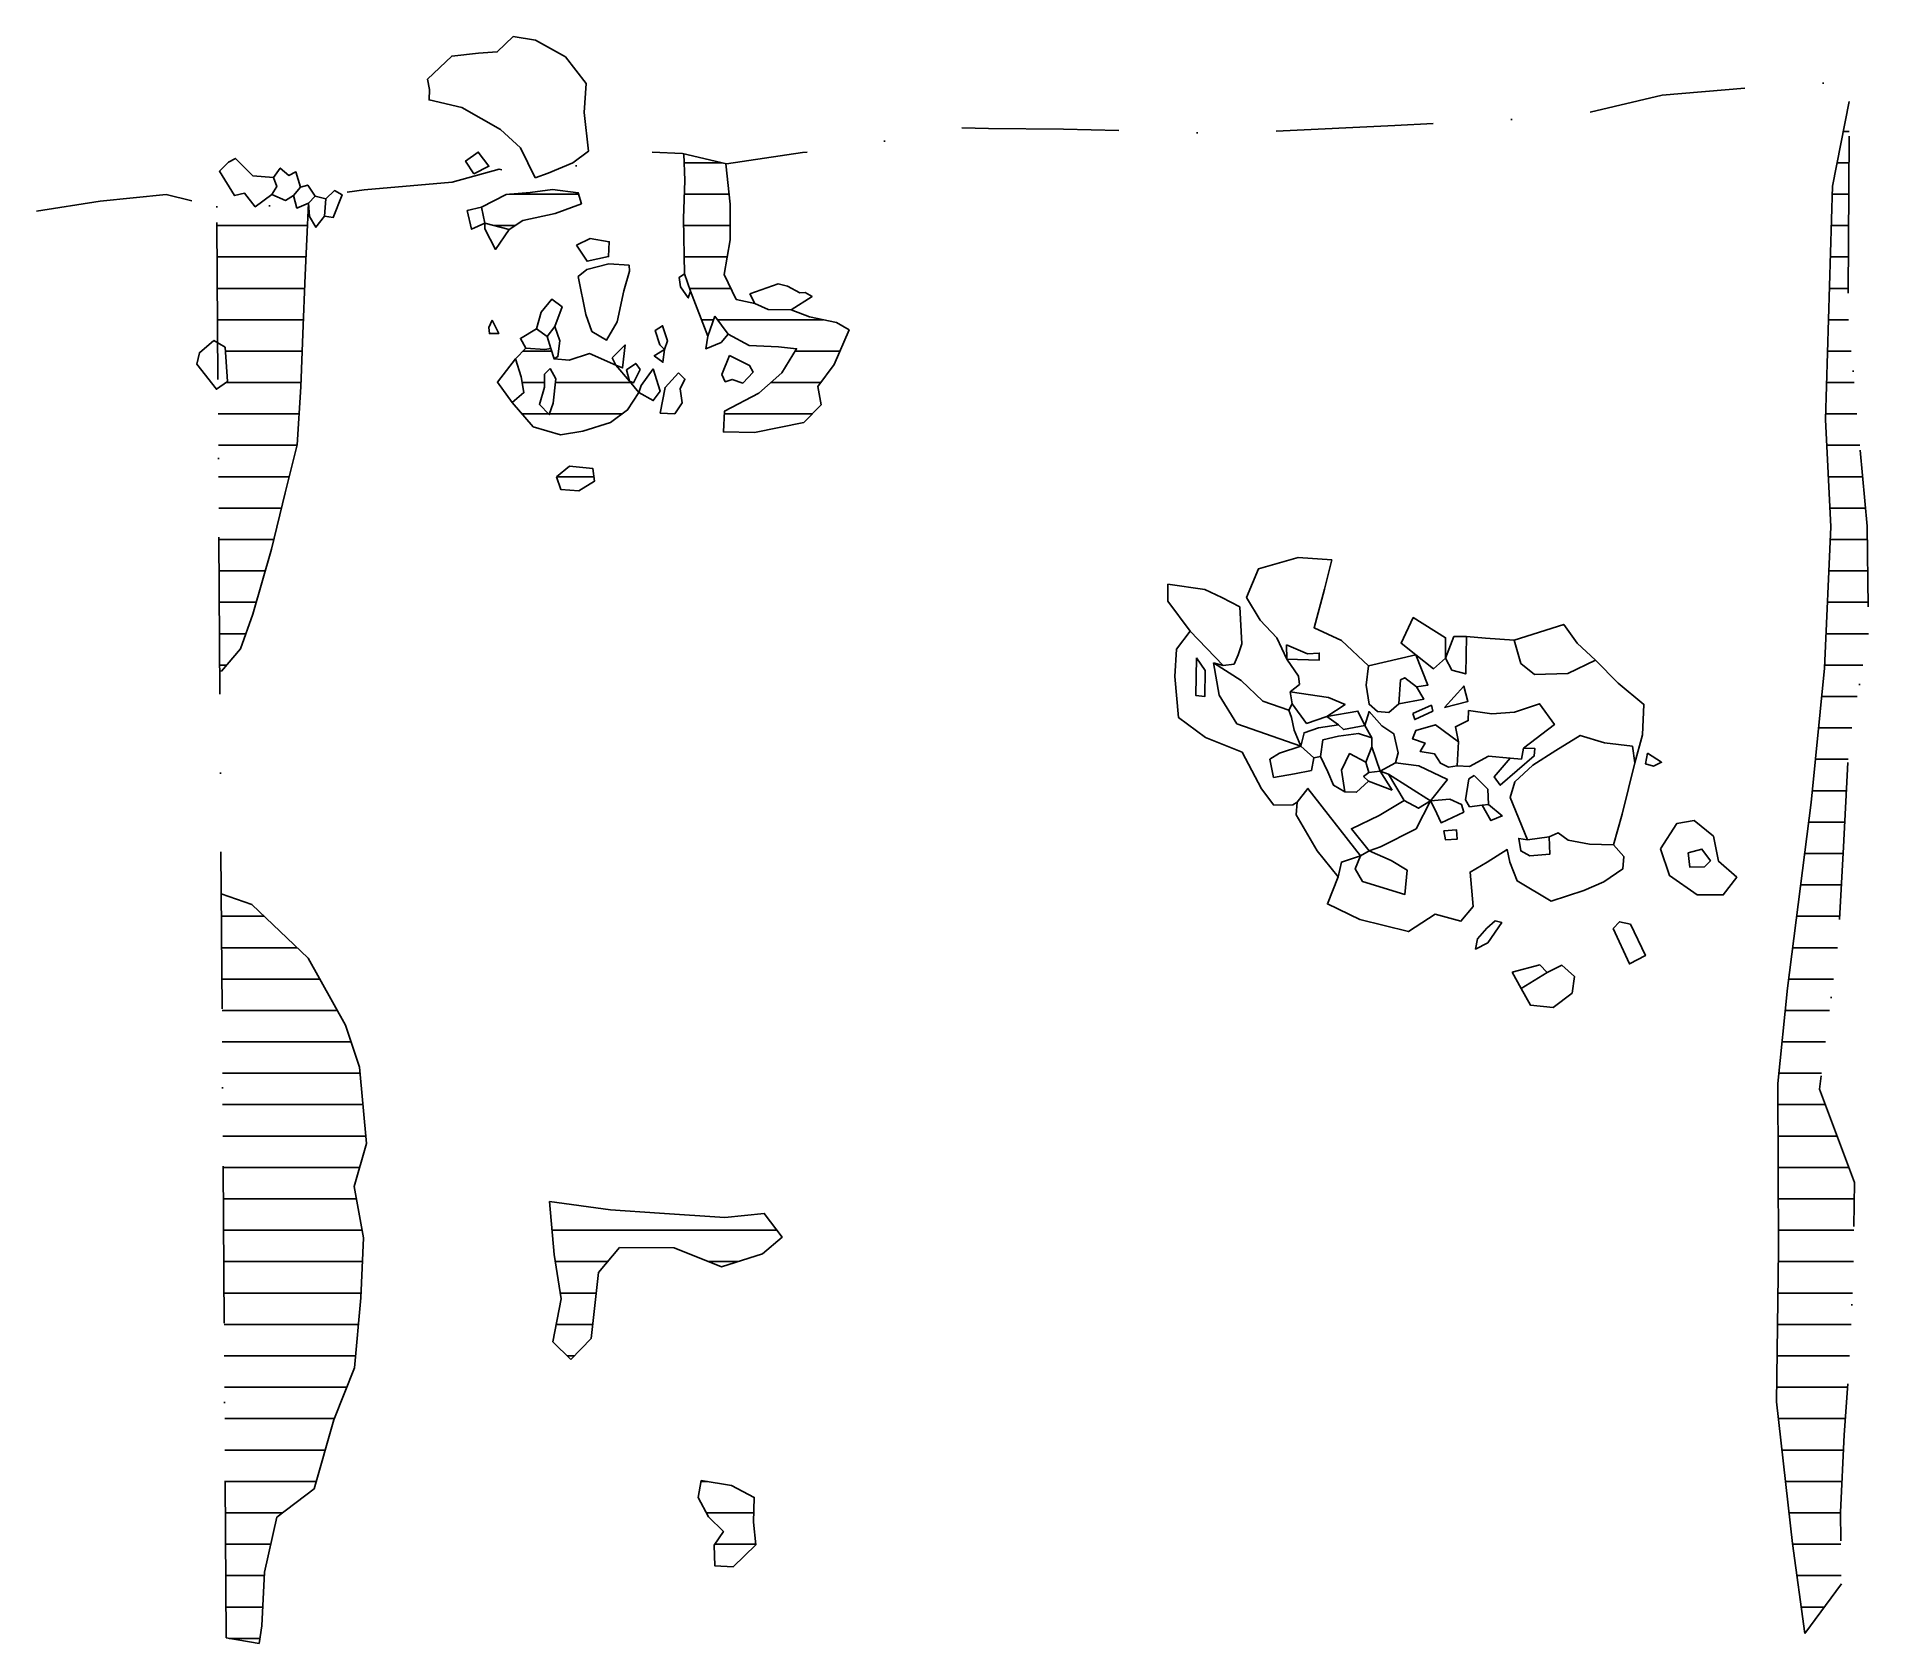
# Model space of a CAD drawing. Header units: metres. Extents: x -800 to -508, y -1951 to -1695.
import ezdxf

# ---------------------------------------------------------------- set-up
doc = ezdxf.new("R2010")
doc.units = ezdxf.units.M
doc.header["$LTSCALE"] = 25
doc.header["$MEASUREMENT"] = 0
doc.linetypes.add('STRICHPUNKTX2', pattern=[2, 1, -0.5, 0, -0.5])
doc.layers.get('0').update_dxf_attribs({"linetype": 'CONTINUOUS'})
for name, color, linetype in [('BEFUND', 1, 'CONTINUOUS'), ('BEFUNDSCHRAFF', 1, 'CONTINUOUS'), ('GRABUNGSGRENZE', 3, 'STRICHPUNKTX2'), ('STEINE', 4, 'CONTINUOUS')]:
    doc.layers.add(name, color=color, linetype=linetype)

# ---------------------------------------------------------------- blocks, each defined once
blk = doc.blocks.new('*X4')
at = {"color": 0}
for p, q in [((-512.12, -1710), (-511.2, -1710)), ((-513.12, -1715), (-511.23, -1715)), ((-513.9, -1720), (-511.26, -1720)), ((-514.05, -1725), (-511.29, -1725)), ((-514.19, -1730), (-511.32, -1730)), ((-514.34, -1735), (-511.35, -1735)), ((-514.49, -1740), (-511.31, -1740)), ((-514.63, -1745), (-510.86, -1745)), ((-514.78, -1750), (-510.41, -1750)), ((-514.92, -1755), (-509.95, -1755)), ((-514.74, -1760), (-509.5, -1760)), ((-514.49, -1765), (-509.05, -1765)), ((-514.24, -1770), (-508.59, -1770)), ((-514.18, -1775), (-508.31, -1775)), ((-514.41, -1780), (-508.25, -1780)), ((-514.64, -1785), (-508.19, -1785)), ((-514.87, -1790), (-508.14, -1790)), ((-515.1, -1795), (-509.02, -1795)), ((-515.56, -1800), (-509.9, -1800)), ((-516.05, -1805), (-510.77, -1805)), ((-516.55, -1810), (-511.37, -1810)), ((-517.04, -1815), (-511.62, -1815)), ((-517.62, -1820), (-511.88, -1820)), ((-518.26, -1825), (-512.14, -1825)), ((-518.9, -1830), (-512.43, -1830)), ((-770.4, -1835), (-763.59, -1835)), ((-519.54, -1835), (-512.72, -1835)), ((-770.37, -1840), (-758.33, -1840)), ((-520.18, -1840), (-513.07, -1840)), ((-770.34, -1845), (-754.72, -1845)), ((-520.82, -1845), (-513.7, -1845)), ((-770.3, -1850), (-751.95, -1850)), ((-521.36, -1850), (-514.33, -1850)), ((-770.27, -1855), (-749.76, -1855)), ((-521.87, -1855), (-514.96, -1855)), ((-770.24, -1860), (-748.32, -1860)), ((-522.38, -1860), (-515.6, -1860)), ((-770.21, -1865), (-747.86, -1865)), ((-522.53, -1865), (-514.99, -1865)), ((-770.17, -1870), (-747.41, -1870)), ((-522.51, -1870), (-513.13, -1870)), ((-770.14, -1875), (-748.38, -1875)), ((-522.5, -1875), (-511.27, -1875)), ((-770.11, -1880), (-748.88, -1880)), ((-522.48, -1880), (-510.4, -1880)), ((-770.08, -1885), (-747.98, -1885)), ((-717.74, -1885), (-681.94, -1885)), ((-522.46, -1885), (-510.45, -1885)), ((-770.04, -1890), (-747.93, -1890)), ((-717.21, -1890), (-708.88, -1890)), ((-692.84, -1890), (-688.17, -1890)), ((-522.47, -1890), (-510.5, -1890)), ((-770.01, -1895), (-748.14, -1895)), ((-716.46, -1895), (-710.72, -1895)), ((-522.54, -1895), (-510.66, -1895)), ((-769.98, -1900), (-748.56, -1900)), ((-717.12, -1900), (-711.28, -1900)), ((-522.61, -1900), (-510.89, -1900)), ((-769.95, -1905), (-749.02, -1905)), ((-715.36, -1905), (-714.17, -1905)), ((-522.67, -1905), (-511.12, -1905)), ((-769.91, -1910), (-750.44, -1910)), ((-522.74, -1910), (-511.45, -1910)), ((-769.88, -1915), (-752.45, -1915)), ((-522.47, -1915), (-511.79, -1915)), ((-769.85, -1920), (-753.88, -1920)), ((-521.9, -1920), (-512.09, -1920)), ((-769.82, -1925), (-755.3, -1925)), ((-694.04, -1925), (-693.01, -1925)), ((-521.34, -1925), (-512.34, -1925)), ((-769.78, -1930), (-760.66, -1930)), ((-693.18, -1930), (-685.62, -1930)), ((-520.78, -1930), (-512.58, -1930)), ((-769.75, -1935), (-762.55, -1935)), ((-691.84, -1935), (-685.31, -1935)), ((-520.21, -1935), (-512.52, -1935)), ((-769.72, -1940), (-763.56, -1940)), ((-519.52, -1940), (-512.45, -1940)), ((-769.69, -1945), (-763.8, -1945)), ((-518.83, -1945), (-515.14, -1945)), ((-769.18, -1950), (-764.28, -1950))]:
    blk.add_line(p, q, dxfattribs=at)
blk = doc.blocks.new('*X5')
at = {"color": 0}
for p, q in [((-696.71, -1715), (-690.7, -1715)), ((-724.54, -1720), (-713.53, -1720)), ((-696.7, -1720), (-689.55, -1720)), ((-771.11, -1725), (-756.68, -1725)), ((-727.03, -1725), (-723.61, -1725)), ((-696.81, -1725), (-689.39, -1725)), ((-771.08, -1730), (-756.93, -1730)), ((-696.72, -1730), (-689.87, -1730)), ((-771.05, -1735), (-757.15, -1735)), ((-695.87, -1735), (-689.29, -1735)), ((-771.02, -1740), (-757.35, -1740)), ((-693.97, -1740), (-692.04, -1740)), ((-691.41, -1740), (-674.57, -1740)), ((-769.77, -1745), (-757.53, -1745)), ((-722.39, -1745), (-717.8, -1745)), ((-679.02, -1745), (-671.91, -1745)), ((-769.65, -1750), (-757.72, -1750)), ((-722.51, -1750), (-718.96, -1750)), ((-717.24, -1750), (-705.21, -1750)), ((-682.89, -1750), (-674.96, -1750)), ((-770.92, -1755), (-758.03, -1755)), ((-722.52, -1755), (-718.3, -1755)), ((-718.16, -1755), (-706.61, -1755)), ((-690.29, -1755), (-676.33, -1755)), ((-770.89, -1760), (-758.37, -1760)), ((-770.85, -1765), (-759.61, -1765)), ((-770.82, -1770), (-760.84, -1770)), ((-770.79, -1775), (-762.06, -1775)), ((-770.76, -1780), (-763.43, -1780)), ((-770.72, -1785), (-764.86, -1785)), ((-770.69, -1790), (-766.5, -1790)), ((-770.66, -1795), (-769.58, -1795))]:
    blk.add_line(p, q, dxfattribs=at)
blk = doc.blocks.new('*X6')
at = {"color": 0}
blk.add_line((-717.03, -1765), (-711.1, -1765), dxfattribs=at)

msp = doc.modelspace()

# ---------------------------------------------------------------- linework, layer by layer
at = {"layer": 'BEFUND'}
for points in [[(-518.25, -1949.22), (-520.23, -1934.9), (-522.77, -1912.32), (-522.45, -1888.16), (-522.54, -1861.61), (-521, -1846.47), (-517.22, -1816.87), (-515.12, -1795.51), (-514.09, -1772.99), (-514.95, -1755.91), (-513.86, -1718.71), (-511.17, -1705.26)], [(-696.75, -1713.58), (-696.62, -1717.81), (-696.83, -1723.88), (-696.68, -1732.69)], [(-685.47, -1737.39), (-688.42, -1736.77), (-690.36, -1732.8), (-689.39, -1727.29), (-689.39, -1721.59), (-690.06, -1715.15)], [(-728.99, -1722.08), (-725.06, -1720.04), (-721.24, -1719.74), (-717.67, -1719.28), (-713.59, -1719.79), (-713.08, -1721.52), (-717.26, -1723.1), (-722.41, -1724.22), (-724.6, -1725.65), (-724.6, -1725.65)], [(-756.51, -1721.45), (-757.07, -1732.92), (-757.43, -1742.25), (-757.74, -1750.66), (-758.36, -1759.93), (-760.25, -1767.58), (-762.44, -1776.54), (-765.4, -1786.89), (-767.34, -1792.39), (-770.4, -1795.96), (-770.65, -1795.89)], [(-695.71, -1735.45), (-692.96, -1742.63)], [(-689.7, -1742.28), (-686.34, -1744.11), (-681.7, -1744.32), (-678.8, -1744.63), (-681.14, -1748.45), (-684.81, -1751.71), (-690.27, -1754.56), (-690.47, -1757.87), (-685.53, -1757.98), (-677.68, -1756.35), (-674.88, -1753.55), (-675.43, -1750.64), (-672.83, -1747.13), (-670.44, -1741.62), (-672.47, -1740.45), (-676.75, -1739.53), (-679.66, -1738.41)], [(-723.59, -1746.24), (-721.91, -1744.51)], [(-717.43, -1746.24), (-715.03, -1746.45), (-711.77, -1745.38), (-707.59, -1747.26)], [(-707.59, -1747.26), (-705.4, -1749.76), (-703.92, -1751.6), (-705.71, -1754.35), (-708.46, -1756.34), (-712.85, -1757.76), (-716.41, -1758.32), (-720.74, -1757.04), (-724.11, -1753.17)], [(-717.03, -1765), (-714.99, -1763.31), (-711.27, -1763.67), (-711.01, -1765.71), (-713.51, -1767.24), (-716.37, -1767.03), (-717.03, -1765)], [(-587.74, -1795.12), (-592.02, -1791.09), (-596.41, -1789.05), (-594.72, -1782.89), (-593.6, -1778.25), (-598.95, -1777.84), (-605.27, -1779.67), (-607.16, -1784.26), (-604.97, -1787.83), (-602.32, -1790.68), (-600.74, -1794.05), (-598.86, -1796.75), (-598.7, -1798.07), (-600.23, -1799.25)], [(-616.13, -1789.61), (-618.32, -1792.46), (-618.58, -1796.84), (-617.97, -1803.37), (-613.69, -1806.53), (-607.88, -1808.87), (-604.78, -1814.69), (-602.79, -1817.29), (-599.78, -1817.24), (-599.07, -1816.83)], [(-564.55, -1791.01), (-569.09, -1790.7), (-572.15, -1790.44)], [(-545.35, -1810.58), (-544.12, -1806.1), (-543.87, -1801.26), (-547.99, -1797.89), (-551.61, -1794.22)], [(-541.23, -1824.24), (-538.63, -1820.22), (-535.87, -1819.76), (-532.82, -1822.26), (-532, -1826.24), (-529.1, -1828.79), (-531.24, -1831.59), (-535.42, -1831.59), (-539.8, -1828.53), (-541.23, -1824.24)], [(-592.55, -1828.71), (-594.29, -1833.04), (-589.14, -1835.54), (-581.39, -1837.43), (-577.11, -1834.68), (-573.03, -1835.8), (-571.05, -1833.46), (-571.55, -1827.95), (-568.85, -1826.37), (-565.64, -1824.39), (-565.23, -1826.37), (-564.06, -1829.38), (-558.66, -1832.59), (-553.46, -1830.92), (-550.25, -1829.54), (-547.24, -1827.45), (-547.09, -1825.46), (-548.72, -1823.63)], [(-770.42, -1831.44), (-765.58, -1833.11), (-756.56, -1841.68), (-750.65, -1852.33), (-748.41, -1859.01), (-747.3, -1871.19), (-749.24, -1878.02), (-747.76, -1886.23), (-748.18, -1895.76), (-749.2, -1906.92), (-752.52, -1915.17), (-755.63, -1926.18), (-761.59, -1930.71), (-763.54, -1939.43), (-763.95, -1947.99), (-764.41, -1950.79)], [(-559.28, -1843.96), (-556.93, -1842.79), (-554.95, -1844.57), (-555.3, -1847.22), (-558.31, -1849.52), (-561.93, -1849.16), (-563.41, -1846.51)], [(-714.75, -1905.61), (-711.53, -1902.25), (-710.36, -1891.75), (-706.99, -1887.77), (-698.28, -1887.78), (-690.79, -1890.84), (-684.26, -1888.75), (-681.1, -1886.1), (-683.95, -1882.33), (-690.22, -1882.99), (-700.62, -1882.27), (-708.42, -1881.76), (-718.15, -1880.43), (-717.39, -1888.84), (-716.32, -1895.92), (-717.65, -1902.75), (-714.75, -1905.61)], [(-694.01, -1924.83), (-689.17, -1925.65), (-685.55, -1927.54), (-685.66, -1931.51), (-685.3, -1935.08), (-688.92, -1938.59), (-691.83, -1938.44), (-691.93, -1935.13), (-690.45, -1932.99), (-692.84, -1930.64), (-694.47, -1927.58), (-694.01, -1924.83)]]:
    msp.add_lwpolyline(points, dxfattribs=at)
at = {"layer": 'BEFUNDSCHRAFF'}
for points in [[(-610.88, -1795.06), (-612.41, -1794.65)], [(-518.25, -1949.22), (-512.43, -1941.32)], [(-769.66, -1949.92), (-764.41, -1950.79)]]:
    msp.add_lwpolyline(points, dxfattribs=at)
at = {"layer": 'GRABUNGSGRENZE', "flags": 128}
msp.add_lwpolyline([(-799.83, -1722.71), (-789.73, -1721.13), (-779.18, -1720.07), (-771.13, -1722.01), (-771.13, -1722.01), (-763.49, -1722.06), (-759.46, -1720.94), (-747.69, -1719.32), (-733.67, -1718.1), (-726.18, -1716.01), (-719.05, -1717.7), (-708.24, -1713.07), (-696.98, -1713.53), (-689.99, -1715.16), (-677.86, -1713.39), (-668.89, -1712.73), (-656.86, -1709.37), (-648.25, -1709.53), (-636.33, -1709.63), (-610.84, -1710.36), (-583.53, -1709.05), (-555.04, -1707.58), (-540.97, -1704.22), (-518.8, -1702.35), (-511.15, -1702.35), (-511.38, -1739.3), (-508.33, -1772.89), (-508.14, -1789.96), (-511.25, -1807.75), (-512.08, -1823.95), (-512.95, -1839.04), (-515.92, -1862.53), (-510.37, -1877.41), (-510.53, -1892.09), (-511.14, -1905.44), (-511.97, -1917.57), (-512.58, -1929.91), (-512.43, -1941.32)], dxfattribs=at)
at = {"layer": 'GRABUNGSGRENZE'}
msp.add_lwpolyline([(-769.66, -1949.92), (-771.13, -1722.01)], dxfattribs=at)
at = {"layer": 'STEINE'}
for points in [[(-720.42, -1717.39), (-722.76, -1712.65), (-725.97, -1709.7), (-732.14, -1706.18), (-737.34, -1705), (-737.28, -1703.32), (-737.59, -1701.69), (-733.71, -1698.02), (-729.48, -1697.56), (-726.48, -1697.36), (-723.93, -1694.92), (-720.41, -1695.48), (-715.62, -1698.13), (-712.31, -1702.36), (-712.62, -1707), (-711.96, -1713.17), (-714.46, -1715), (-718.38, -1716.68), (-720.42, -1717.39)], [(-769.29, -1714.92), (-770.72, -1716.35), (-768.33, -1720.23), (-766.75, -1719.82), (-765.02, -1722.01), (-762.37, -1720.08), (-761.55, -1718.8), (-762.11, -1717.37), (-765.42, -1717.07), (-768.17, -1714.31), (-769.29, -1714.92)], [(-730.21, -1716.78), (-731.53, -1714.74), (-729.49, -1713.31), (-727.81, -1715.56), (-730.21, -1716.78)], [(-762.11, -1717.37), (-761.04, -1715.85), (-759.66, -1717.02), (-758.54, -1716.46), (-757.83, -1718.91), (-758.9, -1720.23), (-760.17, -1720.99), (-762.37, -1720.08)], [(-757.83, -1718.91), (-756.66, -1718.55), (-755.49, -1720.33), (-756.51, -1721.45), (-758.39, -1722.22), (-758.9, -1720.23)], [(-755.49, -1720.33), (-753.75, -1720.74), (-754.01, -1723.49), (-755.34, -1725.28), (-756.35, -1723.54), (-756.51, -1721.45)], [(-753.75, -1720.74), (-752.38, -1719.42), (-751.15, -1720.13), (-752.58, -1723.7), (-754.01, -1723.49)], [(-731.28, -1722.59), (-728.99, -1722.08), (-728.43, -1724.63), (-730.57, -1725.59), (-731.28, -1722.59)], [(-728.43, -1724.63), (-724.6, -1725.65), (-726.75, -1728.81), (-728.48, -1725.54), (-728.43, -1724.63)], [(-713.85, -1728.1), (-711.66, -1727.08), (-708.65, -1727.59), (-708.76, -1729.94), (-712.17, -1730.7), (-713.85, -1728.1)], [(-705.49, -1731.31), (-708.71, -1731.11), (-712.22, -1732.02), (-713.6, -1733.14), (-712.38, -1739.16), (-711.41, -1741.86), (-709.07, -1743.24), (-707.38, -1740.33), (-706.31, -1735.39), (-705.39, -1732.28), (-705.49, -1731.31)], [(-696.68, -1732.69), (-695.71, -1735.45), (-696.07, -1736.52), (-697.29, -1734.78), (-697.49, -1733.25), (-696.68, -1732.69)], [(-686.23, -1735.86), (-681.75, -1734.28), (-680.27, -1734.64), (-678.28, -1735.71), (-677.42, -1735.66), (-676.35, -1736.32), (-679.66, -1738.41), (-683.33, -1738.36), (-685.47, -1737.39), (-686.23, -1735.86)], [(-720.23, -1741.45), (-719.46, -1738.8), (-717.78, -1736.71), (-716.15, -1737.93), (-717.32, -1741.09)], [(-727.31, -1740.07), (-726.24, -1742.21), (-727.72, -1742.21), (-727.82, -1741.24), (-727.31, -1740.07)], [(-718.55, -1742.67), (-717.32, -1741.09), (-717.32, -1741.09), (-716.51, -1743.34), (-716.82, -1745.88), (-717.43, -1746.24), (-717.94, -1744.56)], [(-699.84, -1744.72), (-700.56, -1744.01), (-701.32, -1741.71), (-700.15, -1740.95), (-699.38, -1743.34), (-699.84, -1744.72)], [(-691.84, -1739.42), (-689.7, -1742.28), (-690.82, -1743.6), (-693.27, -1744.62), (-692.96, -1742.63), (-691.84, -1739.42)], [(-771.6, -1743.31), (-769.82, -1744.38), (-769.41, -1749.84), (-771.2, -1751.06), (-774.3, -1747.08), (-773.9, -1745.25), (-771.6, -1743.31)], [(-720.23, -1741.45), (-722.78, -1742.98), (-721.91, -1744.51), (-718.9, -1744.76), (-717.94, -1744.56), (-718.55, -1742.67), (-720.23, -1741.45)], [(-708.2, -1746.09), (-706.11, -1744), (-706.52, -1747.67), (-707.59, -1747.26), (-708.2, -1746.09)], [(-723.59, -1746.24), (-722.68, -1749.09), (-722.22, -1751.59), (-724.11, -1753.17), (-726.45, -1749.96), (-723.59, -1746.24)], [(-703.72, -1747.93), (-704.43, -1746.96), (-705.91, -1747.98), (-705.4, -1749.76), (-704.79, -1750.07), (-703.72, -1747.93)], [(-699.84, -1744.72), (-701.48, -1745.74), (-700.1, -1746.76), (-699.84, -1744.72)], [(-689.5, -1745.69), (-686.29, -1747.27), (-685.73, -1748.34), (-687.36, -1750.08), (-689.09, -1749.51), (-690.16, -1749.87), (-690.72, -1748.7), (-689.5, -1745.69)], [(-718.04, -1747.77), (-717.17, -1749.4), (-717.58, -1753.27), (-718.2, -1755.11), (-719.77, -1753.48), (-718.96, -1750.72), (-718.96, -1748.69), (-718.04, -1747.77)], [(-701.63, -1747.83), (-700.51, -1751.4), (-701.63, -1752.87), (-703.92, -1751.6), (-703.57, -1750.48), (-701.63, -1747.83)], [(-697.6, -1748.44), (-696.58, -1749.46), (-697.35, -1750.99), (-697.04, -1753.23), (-698.22, -1754.96), (-700.51, -1754.86), (-699.74, -1750.78), (-697.6, -1748.44)], [(-619.69, -1782.11), (-613.78, -1782.98), (-611.08, -1784.26), (-608.23, -1785.74), (-607.93, -1791.6), (-608.49, -1793.38), (-609.15, -1794.86), (-610.88, -1795.06), (-616.13, -1789.61), (-619.69, -1784.81), (-619.69, -1782.11)], [(-580.2, -1793.34), (-582.54, -1791.51), (-580.61, -1787.43), (-575.46, -1790.64), (-575.46, -1793.91), (-577.4, -1795.59), (-580.2, -1793.34)], [(-574.14, -1790.44), (-572.15, -1790.44), (-572.25, -1796.4), (-574.44, -1795.79), (-575.46, -1793.91), (-574.14, -1790.44)], [(-564.55, -1791.01), (-556.65, -1788.51), (-554.51, -1791.52), (-551.61, -1794.22), (-555.99, -1796.36), (-561.29, -1796.51), (-563.49, -1794.73), (-564.55, -1791.01)], [(-615.11, -1793.84), (-613.74, -1795.88), (-613.79, -1800), (-615.22, -1799.85), (-615.11, -1793.84)], [(-600.79, -1791.75), (-597.43, -1793.18), (-595.59, -1793.08), (-595.59, -1794.2), (-600.74, -1794.05), (-600.79, -1791.75)], [(-587.74, -1795.12), (-580.2, -1793.34), (-578.27, -1798.18), (-580.1, -1798.44), (-581.94, -1797.01), (-582.65, -1797.37), (-582.91, -1801.19), (-584.49, -1802.57), (-586.32, -1802.41), (-587.65, -1801.24), (-588.1, -1798.18), (-587.74, -1795.12)], [(-612.41, -1794.65), (-608.03, -1797.46), (-604.57, -1800.77), (-600.44, -1802.2)], [(-612.41, -1794.65), (-611.5, -1799.8), (-608.7, -1804.34), (-598.5, -1807.91)], [(-600.23, -1799.25), (-599.88, -1801.18), (-597.59, -1804.29), (-594.37, -1803.17), (-591.47, -1801.29), (-594.12, -1800.17), (-600.23, -1799.25)], [(-580.1, -1798.44), (-578.93, -1800.43), (-582.91, -1801.19)], [(-575.62, -1801.75), (-572.56, -1798.34), (-571.9, -1800.79), (-575.62, -1801.75)], [(-595.4, -1809.54), (-596.42, -1809.75), (-598.5, -1807.91), (-599.57, -1805.36), (-599.98, -1803.37), (-600.44, -1802.2), (-599.88, -1801.18)], [(-594.37, -1803.17), (-589.43, -1802.31), (-588.31, -1804.6), (-591.72, -1805.26), (-592.49, -1804.5), (-594.37, -1803.17)], [(-587.19, -1806.59), (-588.31, -1804.6), (-587.65, -1802.41), (-585.61, -1804.65), (-583.72, -1805.93), (-583.01, -1808.99), (-583.42, -1810.57), (-585.87, -1811.89)], [(-580.66, -1802.72), (-577.71, -1801.4), (-577.5, -1802.31), (-580.36, -1803.69), (-580.66, -1802.72)], [(-571.8, -1802.21), (-568.08, -1802.78), (-564.51, -1802.47), (-560.48, -1801.15), (-558.14, -1804.46), (-563.03, -1808.23), (-563.39, -1809.96), (-565.17, -1809.81), (-568.64, -1809.5), (-571.65, -1811.13), (-573.63, -1811.03), (-573.43, -1807.21), (-573.89, -1804.81), (-571.85, -1803.84), (-571.8, -1802.21)], [(-592.49, -1804.5), (-595.7, -1805.01), (-597.99, -1805.77), (-598.5, -1807.91)], [(-573.43, -1807.21), (-577.05, -1804.51), (-580.21, -1805.42), (-580.72, -1806.75), (-578.73, -1807.41), (-579.49, -1808.78), (-577.2, -1809.14), (-576.28, -1810.62), (-575.01, -1811.28), (-573.63, -1811.03)], [(-601.92, -1809.03), (-598.5, -1807.91)], [(-588.16, -1810.46), (-587.19, -1808.02), (-587.19, -1806.59), (-589.33, -1805.88), (-592.49, -1806.33), (-594.99, -1806.89), (-595.4, -1809.54), (-594.22, -1811.99), (-593.31, -1814.13), (-591.53, -1815.2), (-589.64, -1815.25), (-587.75, -1813.47)], [(-585.87, -1811.89), (-587.19, -1808.02)], [(-563.03, -1808.23), (-561.25, -1808.28), (-561.35, -1809.46), (-566.76, -1814.14), (-567.72, -1812.77), (-565.17, -1809.81)], [(-562.43, -1822.81), (-565.18, -1816.08), (-564.46, -1813.58), (-561.56, -1810.93), (-557.89, -1808.59), (-554.01, -1806.2), (-550.14, -1807.37), (-545.7, -1807.93), (-545.35, -1810.58), (-547.34, -1818.74), (-548.72, -1823.63), (-552.54, -1823.53), (-555.96, -1822.86), (-557.53, -1821.69), (-558.96, -1822.35), (-562.43, -1822.81)], [(-601.92, -1809.03), (-603.45, -1810), (-602.84, -1812.9), (-599.53, -1812.34), (-596.82, -1811.78), (-596.42, -1809.75)], [(-591.53, -1815.2), (-592.03, -1811.74), (-590.76, -1809.09), (-588.16, -1810.46), (-587.7, -1812.09)], [(-583.42, -1810.57), (-579.7, -1811.03), (-575.16, -1813.22), (-577.87, -1816.63), (-584.54, -1812.35), (-585.87, -1811.89)], [(-543.31, -1809.01), (-541.07, -1810.48), (-542.34, -1811.1), (-543.62, -1810.74), (-543.31, -1809.01)], [(-583.98, -1814.9), (-587.75, -1813.47), (-588.52, -1812.76), (-587.7, -1812.09), (-585.87, -1811.89), (-583.98, -1814.9)], [(-577.87, -1816.63), (-579.8, -1817.81), (-582.05, -1816.58), (-584.54, -1812.35)], [(-570.93, -1812.56), (-568.74, -1814.75), (-568.64, -1817.2), (-569.66, -1817.3), (-571.65, -1817.55), (-572.31, -1816.48), (-571.75, -1813.12), (-570.93, -1812.56)], [(-589.03, -1825.4), (-597.39, -1814.64), (-599.07, -1816.83), (-599.27, -1818.87), (-595.91, -1824.58), (-592.55, -1828.71), (-592.04, -1826.36), (-589.03, -1825.4)], [(-582.05, -1816.58), (-586.02, -1818.97), (-590.46, -1821.06), (-587.61, -1824.58), (-585.82, -1823.92), (-580.16, -1821.07), (-577.87, -1816.63)], [(-577.87, -1816.63), (-574.81, -1816.33), (-572.92, -1817.2), (-572.57, -1818.42), (-576.19, -1820.1), (-577.21, -1817.86), (-577.87, -1816.63)], [(-568.64, -1817.2), (-566.45, -1819.03), (-568.24, -1819.75), (-569.66, -1817.3)], [(-575.73, -1821.37), (-573.74, -1821.22), (-573.59, -1822.7), (-575.47, -1822.85), (-575.73, -1821.37)], [(-562.43, -1822.81), (-558.96, -1822.35), (-558.86, -1825.1), (-562.02, -1825.36), (-563.5, -1824.59), (-563.8, -1822.6), (-562.43, -1822.81)], [(-587.61, -1824.58), (-589.03, -1825.4), (-589.85, -1827.43), (-588.68, -1829.47), (-581.95, -1831.51), (-581.59, -1827.64), (-584.14, -1826.11), (-587.61, -1824.58)], [(-536.84, -1824.91), (-534.65, -1824.3), (-533.28, -1826.18), (-534.25, -1827.1), (-536.54, -1827.2), (-536.84, -1824.91)], [(-570.39, -1838.6), (-568.91, -1836.92), (-567.58, -1835.75), (-566.51, -1836.01), (-568.75, -1839.22), (-570.69, -1840.23), (-570.39, -1838.6)], [(-548.78, -1836.93), (-547.76, -1835.86), (-546.02, -1836.27), (-543.63, -1841.27), (-546.18, -1842.59), (-548.78, -1836.93)], [(-564.88, -1843.91), (-560.45, -1842.74), (-559.28, -1843.96), (-563.41, -1846.51), (-564.88, -1843.91)]]:
    msp.add_lwpolyline(points, dxfattribs=at)

# ---------------------------------------------------------------- block references
at = {"layer": 'BEFUNDSCHRAFF'}
for name in ['*X4', '*X5', '*X6']:
    msp.add_blockref(name, (0, 0), dxfattribs=at)

doc.saveas('drawing.dxf')
